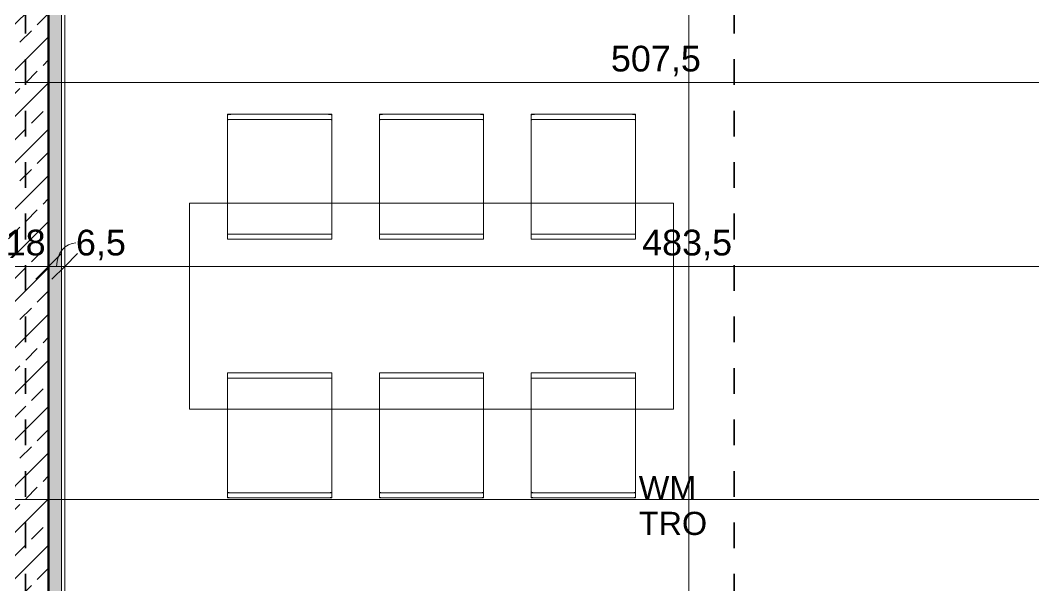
# Model space of a CAD drawing. Header units: metres. Extents: x 3.2 to 50, y 58.8 to 100.4.
# Drawn here: x 15.403 to 19.339, y 74.984 to 77.181 of the extents above; entities that cross this region are included whole.
import ezdxf

# ---------------------------------------------------------------- set-up
doc = ezdxf.new("R2010")
doc.units = ezdxf.units.M
doc.linetypes.add('Strich Punkt Mittel', pattern=[0.015875, 0.00635, -0.004763, 0, -0.004763])
for name, color, linetype, lineweight in [('A_Bemassung-50_', 4, 'Continuous', 9), ('A_Bemassung_', 4, 'Continuous', 9), ('A_Moebel', 6, 'Continuous', 13), ('A_Raeume_', 7, 'Continuous', 5), ('A_Raster_', 1, 'Continuous', 9), ('A_Waende', 7, 'Continuous', 13), ('Text', 130, 'Continuous', 9)]:
    doc.layers.add(name, color=color, linetype=linetype, lineweight=lineweight)
doc.styles.add('Arial_2', font='arial.ttf', dxfattribs={"height": 0.09})
doc.styles.add('Arial_5', font='arial.ttf', dxfattribs={"height": 0.1})
doc.dimstyles.new('WGA-Bemaßung', dxfattribs={"dimscale": 0.3048, "dimtxt": 0.102026, "dimasz": 0.328084, "dimexe": 0.246063, "dimexo": 0.0625, "dimgap": 0.04101, "dimtad": 1, "dimdec": 1, "dimlfac": 100, "dimrnd": 0.5, "dimdsep": 46, "dimtxsty": 'Arial_5', "dimblk1": 'OBLIQUE', "dimblk2": 'OBLIQUE', "dimsah": 1, "dimcen": 0.09, "dimdle": 0.246063, "dimazin": 2, "dimtfac": 1, "dimtdec": 4, "dimtix": 1, "dimtmove": 0, "dimatfit": 3, "dimfxl": 0.656168, "dimfxlon": 1, "dimtvp": 1, "dimtolj": 1, "dimtzin": 0, "dimarcsym": 2})
doc.dimstyles.new('WGA-Bemaßung_2', dxfattribs={"dimscale": 0.3048, "dimtxt": 0.102026, "dimasz": 0.328084, "dimexe": 0.246063, "dimexo": 0.0625, "dimgap": 0.04101, "dimtad": 1, "dimdec": 1, "dimlfac": 100, "dimrnd": 0.5, "dimdsep": 46, "dimtxsty": 'Arial_5', "dimblk1": 'OBLIQUE', "dimblk2": 'OBLIQUE', "dimsah": 1, "dimcen": 0.09, "dimdle": 0.246063, "dimazin": 2, "dimtfac": 1, "dimtdec": 4, "dimtix": 1, "dimtmove": 1, "dimatfit": 3, "dimfxl": 0.656168, "dimfxlon": 1, "dimtvp": 1, "dimtolj": 1, "dimtzin": 0, "dimarcsym": 2})
doc.dimstyles.new('WGA-Bemaßung_3', dxfattribs={"dimscale": 0.3048, "dimtxt": 0.102026, "dimasz": 0.328084, "dimexe": 0.246063, "dimexo": 0.0625, "dimgap": 0.04101, "dimtad": 1, "dimdec": 1, "dimlfac": 100, "dimrnd": 0.5, "dimdsep": 46, "dimtxsty": 'Arial_5', "dimblk1": 'OBLIQUE', "dimblk2": 'OBLIQUE', "dimsah": 1, "dimcen": 0.09, "dimdle": 0.246063, "dimazin": 2, "dimtfac": 1, "dimtdec": 4, "dimtix": 1, "dimtmove": 0, "dimatfit": 3, "dimfxl": 0.656168, "dimfxlon": 1, "dimtvp": 1, "dimtolj": 1, "dimtzin": 0, "dimarcsym": 2})

# ---------------------------------------------------------------- blocks, each defined once
blk = doc.blocks.new('Moeb_Esstisch_rechteckig_bear - 188 x 80-V69-263_PP_01OG_BT1')
at = {"layer": 'A_Moebel', "color": 8}
for p, q in [((-1.4191, 0.7452), (-1.4391, 0.7452)), ((-1.4391, 0.7452), (-1.4391, 0.7423)), ((-1.4391, 0.7423), (-1.4391, 0.4)), ((-1.4391, 0.7423), (-1.4391, 0.7225)), ((-1.4391, 0.7423), (-1.4391, 0.6914)), ((-1.4391, 0.7255), (-1.4385, 0.7255)), ((-1.4391, 0.6716), (-1.4391, 0.7225)), ((-1.4384, 0.7255), (-1.4365, 0.7255)), ((-1.4364, 0.7255), (-1.4334, 0.7255)), ((-1.4332, 0.7255), (-1.4291, 0.7255)), ((-1.4291, 0.7255), (-1.4243, 0.7255)), ((-1.4242, 0.7255), (-1.4191, 0.7255)), ((-1.0541, 0.7452), (-1.4191, 0.7452)), ((-1.4191, 0.7452), (-1.0541, 0.7452)), ((-1.4191, 0.7255), (-1.0541, 0.7255)), ((-1.4191, 0.7255), (-1.0541, 0.7255)), ((-1.0341, 0.7452), (-1.0541, 0.7452)), ((-1.0541, 0.7255), (-1.0489, 0.7255)), ((-1.0489, 0.7255), (-1.0442, 0.7255)), ((-1.0441, 0.7255), (-1.0401, 0.7255)), ((-1.0399, 0.7255), (-1.037, 0.7255)), ((-1.0367, 0.7255), (-1.035, 0.7255)), ((-1.0347, 0.7255), (-1.0342, 0.7255)), ((-1.0341, 0.7423), (-1.0341, 0.7452)), ((-1.0341, 0.4), (-1.0341, 0.7423)), ((-1.0341, 0.7225), (-1.0341, 0.7423)), ((-1.0341, 0.6914), (-1.0341, 0.7423)), ((-1.0341, 0.7225), (-1.0341, 0.6716)), ((-0.8291, 0.7452), (-0.8491, 0.7452)), ((-0.8491, 0.7452), (-0.8491, 0.7423)), ((-0.8491, 0.7423), (-0.8491, 0.4)), ((-0.8491, 0.7423), (-0.8491, 0.7225)), ((-0.8491, 0.7423), (-0.8491, 0.6914)), ((-0.8491, 0.7255), (-0.8485, 0.7255)), ((-0.8491, 0.6716), (-0.8491, 0.7225)), ((-0.8484, 0.7255), (-0.8465, 0.7255)), ((-0.8464, 0.7255), (-0.8434, 0.7255)), ((-0.8432, 0.7255), (-0.8391, 0.7255)), ((-0.8391, 0.7255), (-0.8343, 0.7255)), ((-0.8342, 0.7255), (-0.8291, 0.7255)), ((-0.4641, 0.7452), (-0.8291, 0.7452)), ((-0.8291, 0.7452), (-0.4641, 0.7452)), ((-0.8291, 0.7255), (-0.4641, 0.7255)), ((-0.8291, 0.7255), (-0.4641, 0.7255)), ((-0.4441, 0.7452), (-0.4641, 0.7452)), ((-0.4641, 0.7255), (-0.4589, 0.7255)), ((-0.4589, 0.7255), (-0.4542, 0.7255)), ((-0.4541, 0.7255), (-0.4501, 0.7255)), ((-0.4499, 0.7255), (-0.447, 0.7255)), ((-0.4467, 0.7255), (-0.445, 0.7255)), ((-0.4447, 0.7255), (-0.4442, 0.7255)), ((-0.4441, 0.7423), (-0.4441, 0.7452)), ((-0.4441, 0.4), (-0.4441, 0.7423)), ((-0.4441, 0.7225), (-0.4441, 0.7423)), ((-0.4441, 0.6914), (-0.4441, 0.7423)), ((-0.4441, 0.7225), (-0.4441, 0.6716)), ((-0.2391, 0.7452), (-0.2591, 0.7452)), ((-0.2591, 0.7452), (-0.2591, 0.7423)), ((-0.2591, 0.7423), (-0.2591, 0.4)), ((-0.2591, 0.7423), (-0.2591, 0.7225)), ((-0.2591, 0.7423), (-0.2591, 0.6914)), ((-0.2591, 0.7255), (-0.2585, 0.7255)), ((-0.2591, 0.6716), (-0.2591, 0.7225)), ((-0.2584, 0.7255), (-0.2565, 0.7255)), ((-0.2564, 0.7255), (-0.2534, 0.7255)), ((-0.2532, 0.7255), (-0.2491, 0.7255)), ((-0.2491, 0.7255), (-0.2443, 0.7255)), ((-0.2442, 0.7255), (-0.2391, 0.7255)), ((0.1259, 0.7452), (-0.2391, 0.7452)), ((-0.2391, 0.7452), (0.1259, 0.7452)), ((-0.2391, 0.7255), (0.1259, 0.7255)), ((-0.2391, 0.7255), (0.1259, 0.7255)), ((0.1459, 0.7452), (0.1259, 0.7452)), ((0.1259, 0.7255), (0.1311, 0.7255)), ((0.1311, 0.7255), (0.1358, 0.7255)), ((0.1359, 0.7255), (0.1399, 0.7255)), ((0.1401, 0.7255), (0.143, 0.7255)), ((0.1433, 0.7255), (0.145, 0.7255)), ((0.1453, 0.7255), (0.1458, 0.7255)), ((0.1459, 0.7423), (0.1459, 0.7452)), ((0.1459, 0.4), (0.1459, 0.7423)), ((0.1459, 0.7225), (0.1459, 0.7423)), ((0.1459, 0.6914), (0.1459, 0.7423)), ((0.1459, 0.7225), (0.1459, 0.6716)), ((-1.4391, 0.6914), (-1.4391, 0.6181)), ((-1.4391, 0.6193), (-1.4391, 0.6716)), ((-1.0341, 0.6181), (-1.0341, 0.6914)), ((-1.0341, 0.6716), (-1.0341, 0.6193)), ((-0.8491, 0.6914), (-0.8491, 0.6181)), ((-0.8491, 0.6193), (-0.8491, 0.6716)), ((-0.4441, 0.6181), (-0.4441, 0.6914)), ((-0.4441, 0.6716), (-0.4441, 0.6193)), ((-0.2591, 0.6914), (-0.2591, 0.6181)), ((-0.2591, 0.6193), (-0.2591, 0.6716)), ((0.1459, 0.6181), (0.1459, 0.6914)), ((0.1459, 0.6716), (0.1459, 0.6193)), ((-1.4391, 0.4), (-1.4391, 0.6193)), ((-1.4391, 0.6181), (-1.4391, 0.4)), ((-1.0341, 0.6193), (-1.0341, 0.4)), ((-1.0341, 0.4), (-1.0341, 0.6181)), ((-0.8491, 0.4), (-0.8491, 0.6193)), ((-0.8491, 0.6181), (-0.8491, 0.4)), ((-0.4441, 0.6193), (-0.4441, 0.4)), ((-0.4441, 0.4), (-0.4441, 0.6181)), ((-0.2591, 0.4), (-0.2591, 0.6193)), ((-0.2591, 0.6181), (-0.2591, 0.4)), ((0.1459, 0.6193), (0.1459, 0.4)), ((0.1459, 0.4), (0.1459, 0.6181)), ((0.2934, 0.4), (-1.5866, 0.4)), ((-1.5866, 0.4), (-1.5866, -0.4)), ((0.2934, 0.4), (-1.5866, 0.4)), ((-1.5866, 0.4), (-1.5866, -0.4)), ((-1.4391, 0.4), (-1.4391, 0.2599)), ((-1.4391, 0.4), (-1.4391, 0.3221)), ((-1.4391, 0.3232), (-1.4391, 0.4)), ((-1.0341, 0.2599), (-1.0341, 0.4)), ((-1.0341, 0.4), (-1.0341, 0.3232)), ((-1.0341, 0.3221), (-1.0341, 0.4)), ((-0.8491, 0.4), (-0.8491, 0.2599)), ((-0.8491, 0.4), (-0.8491, 0.3221)), ((-0.8491, 0.3232), (-0.8491, 0.4)), ((-0.4441, 0.2599), (-0.4441, 0.4)), ((-0.4441, 0.4), (-0.4441, 0.3232)), ((-0.4441, 0.3221), (-0.4441, 0.4)), ((-0.2591, 0.4), (-0.2591, 0.2599)), ((-0.2591, 0.4), (-0.2591, 0.3221)), ((-0.2591, 0.3232), (-0.2591, 0.4)), ((0.1459, 0.2599), (0.1459, 0.4)), ((0.1459, 0.4), (0.1459, 0.3232)), ((0.1459, 0.3221), (0.1459, 0.4)), ((0.2934, -0.4), (0.2934, 0.4)), ((0.2934, -0.4), (0.2934, 0.4)), ((-1.4391, 0.3232), (-1.4391, 0.3076)), ((-1.4391, 0.2932), (-1.4391, 0.3221)), ((-1.0341, 0.3076), (-1.0341, 0.3232)), ((-1.0341, 0.3221), (-1.0341, 0.2932)), ((-0.8491, 0.3232), (-0.8491, 0.2696)), ((-0.8491, 0.3117), (-0.8491, 0.3221)), ((-0.4441, 0.3076), (-0.4441, 0.3232)), ((-0.4441, 0.3221), (-0.4441, 0.3117)), ((-0.2591, 0.3232), (-0.2591, 0.3076)), ((-0.2591, 0.2932), (-0.2591, 0.3221)), ((0.1459, 0.3076), (0.1459, 0.3232)), ((0.1459, 0.3221), (0.1459, 0.3117)), ((-1.4391, 0.3076), (-1.4391, 0.2928)), ((-1.4391, 0.2863), (-1.4391, 0.2928)), ((-1.4391, 0.2928), (-1.4391, 0.2799)), ((-1.4391, 0.2798), (-1.4391, 0.2863)), ((-1.4391, 0.2799), (-1.4391, 0.2696)), ((-1.4391, 0.2798), (-1.4391, 0.2599)), ((-1.4391, 0.2798), (-1.0341, 0.2798)), ((-1.0341, 0.2928), (-1.0341, 0.3076)), ((-1.0341, 0.2799), (-1.0341, 0.2928)), ((-1.0341, 0.2928), (-1.0341, 0.2863)), ((-1.0341, 0.2863), (-1.0341, 0.2818)), ((-1.0341, 0.2818), (-1.0341, 0.2798)), ((-1.0341, 0.2696), (-1.0341, 0.2799)), ((-1.0341, 0.2599), (-1.0341, 0.2798)), ((-0.8491, 0.3018), (-0.8491, 0.3117)), ((-0.8491, 0.2932), (-0.8491, 0.3018)), ((-0.8491, 0.2863), (-0.8491, 0.2928)), ((-0.8491, 0.2818), (-0.8491, 0.2863)), ((-0.8491, 0.2798), (-0.8491, 0.2818)), ((-0.8491, 0.2798), (-0.8491, 0.2599)), ((-0.8491, 0.2798), (-0.4441, 0.2798)), ((-0.4441, 0.3117), (-0.4441, 0.3018)), ((-0.4441, 0.2928), (-0.4441, 0.3076)), ((-0.4441, 0.3018), (-0.4441, 0.2932)), ((-0.4441, 0.2799), (-0.4441, 0.2928)), ((-0.4441, 0.2928), (-0.4441, 0.2863)), ((-0.4441, 0.2863), (-0.4441, 0.2818)), ((-0.4441, 0.2818), (-0.4441, 0.2798)), ((-0.4441, 0.2696), (-0.4441, 0.2799)), ((-0.4441, 0.2599), (-0.4441, 0.2798)), ((-0.2591, 0.3076), (-0.2591, 0.2928)), ((-0.2591, 0.2818), (-0.2591, 0.2928)), ((-0.2591, 0.2928), (-0.2591, 0.2799)), ((-0.2591, 0.2798), (-0.2591, 0.2818)), ((-0.2591, 0.2799), (-0.2591, 0.2696)), ((-0.2591, 0.2798), (-0.2591, 0.2599)), ((-0.2591, 0.2798), (0.1459, 0.2798)), ((0.1459, 0.3117), (0.1459, 0.2932)), ((0.1459, 0.2928), (0.1459, 0.3076)), ((0.1459, 0.2799), (0.1459, 0.2928)), ((0.1459, 0.2928), (0.1459, 0.2863)), ((0.1459, 0.2863), (0.1459, 0.2798)), ((0.1459, 0.2696), (0.1459, 0.2799)), ((0.1459, 0.2599), (0.1459, 0.2798)), ((-1.4391, 0.2696), (-1.4391, 0.2628)), ((-1.4391, 0.2628), (-1.4391, 0.2599)), ((-1.4391, 0.2599), (-1.0341, 0.2599)), ((-1.4391, 0.2599), (-1.0341, 0.2599)), ((-1.0341, 0.2628), (-1.0341, 0.2696)), ((-1.0341, 0.2599), (-1.0341, 0.2628)), ((-0.8491, 0.2696), (-0.8491, 0.2599)), ((-0.8491, 0.2599), (-0.4441, 0.2599)), ((-0.8491, 0.2599), (-0.4441, 0.2599)), ((-0.4441, 0.2628), (-0.4441, 0.2696)), ((-0.4441, 0.2599), (-0.4441, 0.2628)), ((-0.2591, 0.2696), (-0.2591, 0.2628)), ((-0.2591, 0.2628), (-0.2591, 0.2599)), ((-0.2591, 0.2599), (0.1459, 0.2599)), ((-0.2591, 0.2599), (0.1459, 0.2599)), ((0.1459, 0.2628), (0.1459, 0.2696)), ((0.1459, 0.2599), (0.1459, 0.2628)), ((-1.4391, -0.2599), (-1.0341, -0.2599)), ((-1.4391, -0.4), (-1.4391, -0.2599)), ((-1.4391, -0.2599), (-1.4391, -0.3232)), ((-1.4391, -0.2599), (-1.4391, -0.2798)), ((-1.0341, -0.2599), (-1.4391, -0.2599)), ((-1.4391, -0.2599), (-1.0341, -0.2599)), ((-1.4391, -0.4), (-1.4391, -0.2599)), ((-1.4391, -0.2599), (-1.4391, -0.2628)), ((-1.4391, -0.2599), (-1.4391, -0.2798)), ((-1.0341, -0.2599), (-1.4391, -0.2599)), ((-1.4391, -0.2628), (-1.4391, -0.2696)), ((-1.4391, -0.2696), (-1.4391, -0.2799)), ((-1.0341, -0.2599), (-1.0341, -0.4)), ((-1.0341, -0.2798), (-1.0341, -0.2599)), ((-1.0341, -0.3076), (-1.0341, -0.2599)), ((-1.0341, -0.2599), (-1.0341, -0.4)), ((-1.0341, -0.2798), (-1.0341, -0.2599)), ((-1.0341, -0.2628), (-1.0341, -0.2599)), ((-1.0341, -0.2799), (-1.0341, -0.2628)), ((-0.8491, -0.2599), (-0.4441, -0.2599)), ((-0.8491, -0.4), (-0.8491, -0.2599)), ((-0.8491, -0.2599), (-0.8491, -0.2628)), ((-0.8491, -0.2599), (-0.8491, -0.2798)), ((-0.4441, -0.2599), (-0.8491, -0.2599)), ((-0.8491, -0.2628), (-0.8491, -0.2696)), ((-0.8491, -0.2696), (-0.8491, -0.2799)), ((-0.4441, -0.2599), (-0.4441, -0.4)), ((-0.4441, -0.2798), (-0.4441, -0.2599)), ((-0.4441, -0.2628), (-0.4441, -0.2599)), ((-0.4441, -0.2696), (-0.4441, -0.2628)), ((-0.4441, -0.2799), (-0.4441, -0.2696)), ((-0.2591, -0.2599), (0.1459, -0.2599)), ((-0.2591, -0.4), (-0.2591, -0.2599)), ((-0.2591, -0.2599), (-0.2591, -0.2628)), ((-0.2591, -0.2599), (-0.2591, -0.2798)), ((0.1459, -0.2599), (-0.2591, -0.2599)), ((-0.2591, -0.2599), (0.1459, -0.2599)), ((-0.2591, -0.4), (-0.2591, -0.2599)), ((-0.2591, -0.2599), (-0.2591, -0.3076)), ((-0.2591, -0.2599), (-0.2591, -0.2798)), ((0.1459, -0.2599), (-0.2591, -0.2599)), ((-0.2591, -0.2628), (-0.2591, -0.2696)), ((-0.2591, -0.2696), (-0.2591, -0.3076)), ((0.1459, -0.2599), (0.1459, -0.4)), ((0.1459, -0.2798), (0.1459, -0.2599)), ((0.1459, -0.2696), (0.1459, -0.2599)), ((0.1459, -0.2599), (0.1459, -0.4)), ((0.1459, -0.2798), (0.1459, -0.2599)), ((0.1459, -0.2696), (0.1459, -0.2599)), ((0.1459, -0.2799), (0.1459, -0.2696)), ((0.1459, -0.3232), (0.1459, -0.2696)), ((-1.4391, -0.2928), (-1.4391, -0.2798)), ((-1.0341, -0.2798), (-1.4391, -0.2798)), ((-1.4391, -0.2818), (-1.4391, -0.2798)), ((-1.0341, -0.2798), (-1.4391, -0.2798)), ((-1.4391, -0.2799), (-1.4391, -0.2928)), ((-1.4391, -0.2863), (-1.4391, -0.2818)), ((-1.4391, -0.2928), (-1.4391, -0.2863)), ((-1.4391, -0.2928), (-1.4391, -0.3076)), ((-1.4391, -0.3221), (-1.4391, -0.2932)), ((-1.4391, -0.3018), (-1.4391, -0.2932)), ((-1.4391, -0.3117), (-1.4391, -0.3018)), ((-1.4391, -0.3076), (-1.4391, -0.3232)), ((-1.4391, -0.3221), (-1.4391, -0.3117)), ((-1.0341, -0.2798), (-1.0341, -0.2928)), ((-1.0341, -0.2798), (-1.0341, -0.2818)), ((-1.0341, -0.2928), (-1.0341, -0.2799)), ((-1.0341, -0.2818), (-1.0341, -0.2863)), ((-1.0341, -0.2863), (-1.0341, -0.2928)), ((-1.0341, -0.3076), (-1.0341, -0.2928)), ((-1.0341, -0.2932), (-1.0341, -0.3117)), ((-1.0341, -0.2932), (-1.0341, -0.3018)), ((-1.0341, -0.3018), (-1.0341, -0.3117)), ((-1.0341, -0.3232), (-1.0341, -0.3076)), ((-1.0341, -0.3232), (-1.0341, -0.3076)), ((-1.0341, -0.3117), (-1.0341, -0.3221)), ((-1.0341, -0.3117), (-1.0341, -0.3221)), ((-0.8491, -0.2928), (-0.8491, -0.2798)), ((-0.4441, -0.2798), (-0.8491, -0.2798)), ((-0.8491, -0.2799), (-0.8491, -0.3232)), ((-0.8491, -0.3221), (-0.8491, -0.2932)), ((-0.4441, -0.2798), (-0.4441, -0.2863)), ((-0.4441, -0.2928), (-0.4441, -0.2799)), ((-0.4441, -0.2863), (-0.4441, -0.2928)), ((-0.4441, -0.3076), (-0.4441, -0.2928)), ((-0.4441, -0.2932), (-0.4441, -0.3221)), ((-0.4441, -0.3232), (-0.4441, -0.3076)), ((-0.2591, -0.2928), (-0.2591, -0.2798)), ((0.1459, -0.2798), (-0.2591, -0.2798)), ((-0.2591, -0.2818), (-0.2591, -0.2798)), ((0.1459, -0.2798), (-0.2591, -0.2798)), ((-0.2591, -0.2863), (-0.2591, -0.2818)), ((-0.2591, -0.2928), (-0.2591, -0.2863)), ((-0.2591, -0.3018), (-0.2591, -0.2932)), ((-0.2591, -0.3018), (-0.2591, -0.2932)), ((-0.2591, -0.3117), (-0.2591, -0.3018)), ((-0.2591, -0.3117), (-0.2591, -0.3018)), ((-0.2591, -0.3076), (-0.2591, -0.3232)), ((-0.2591, -0.3076), (-0.2591, -0.3232)), ((-0.2591, -0.3221), (-0.2591, -0.3117)), ((-0.2591, -0.3221), (-0.2591, -0.3117)), ((0.1459, -0.2798), (0.1459, -0.2928)), ((0.1459, -0.2798), (0.1459, -0.2818)), ((0.1459, -0.2928), (0.1459, -0.2799)), ((0.1459, -0.2818), (0.1459, -0.2863)), ((0.1459, -0.2863), (0.1459, -0.2928)), ((0.1459, -0.3076), (0.1459, -0.2928)), ((0.1459, -0.2932), (0.1459, -0.3117)), ((0.1459, -0.2932), (0.1459, -0.3018)), ((0.1459, -0.3018), (0.1459, -0.3117)), ((0.1459, -0.3232), (0.1459, -0.3076)), ((0.1459, -0.3117), (0.1459, -0.3221)), ((0.1459, -0.3117), (0.1459, -0.3221)), ((-1.4391, -0.3221), (-1.4391, -0.4)), ((-1.4391, -0.3221), (-1.4391, -0.4)), ((-1.4391, -0.4), (-1.4391, -0.3232)), ((-1.4391, -0.4), (-1.4391, -0.3232)), ((-1.0341, -0.4), (-1.0341, -0.3221)), ((-1.0341, -0.4), (-1.0341, -0.3221)), ((-1.0341, -0.3232), (-1.0341, -0.4)), ((-1.0341, -0.3232), (-1.0341, -0.4)), ((-0.8491, -0.3221), (-0.8491, -0.4)), ((-0.8491, -0.4), (-0.8491, -0.3232)), ((-0.4441, -0.4), (-0.4441, -0.3221)), ((-0.4441, -0.3232), (-0.4441, -0.4)), ((-0.2591, -0.3221), (-0.2591, -0.4)), ((-0.2591, -0.3221), (-0.2591, -0.4)), ((-0.2591, -0.4), (-0.2591, -0.3232)), ((-0.2591, -0.4), (-0.2591, -0.3232)), ((0.1459, -0.4), (0.1459, -0.3221)), ((0.1459, -0.4), (0.1459, -0.3221)), ((0.1459, -0.3232), (0.1459, -0.4)), ((0.1459, -0.3232), (0.1459, -0.4)), ((-1.5866, -0.4), (0.2934, -0.4)), ((-1.5866, -0.4), (0.2934, -0.4)), ((-1.4391, -0.7423), (-1.4391, -0.4)), ((-1.4391, -0.6193), (-1.4391, -0.4)), ((-1.4391, -0.4), (-1.4391, -0.6181)), ((-1.4391, -0.7423), (-1.4391, -0.4)), ((-1.4391, -0.6193), (-1.4391, -0.4)), ((-1.4391, -0.4), (-1.4391, -0.6181)), ((-1.0341, -0.4), (-1.0341, -0.7423)), ((-1.0341, -0.6181), (-1.0341, -0.4)), ((-1.0341, -0.4), (-1.0341, -0.6193)), ((-1.0341, -0.4), (-1.0341, -0.7423)), ((-1.0341, -0.6181), (-1.0341, -0.4)), ((-1.0341, -0.4), (-1.0341, -0.6193)), ((-0.8491, -0.7423), (-0.8491, -0.4)), ((-0.8491, -0.6193), (-0.8491, -0.4)), ((-0.8491, -0.4), (-0.8491, -0.6181)), ((-0.4441, -0.4), (-0.4441, -0.7423)), ((-0.4441, -0.6181), (-0.4441, -0.4)), ((-0.4441, -0.4), (-0.4441, -0.6193)), ((-0.2591, -0.7423), (-0.2591, -0.4)), ((-0.2591, -0.6193), (-0.2591, -0.4)), ((-0.2591, -0.4), (-0.2591, -0.6181)), ((-0.2591, -0.7423), (-0.2591, -0.4)), ((-0.2591, -0.6193), (-0.2591, -0.4)), ((-0.2591, -0.4), (-0.2591, -0.6181)), ((0.1459, -0.4), (0.1459, -0.7423)), ((0.1459, -0.6181), (0.1459, -0.4)), ((0.1459, -0.4), (0.1459, -0.6193)), ((0.1459, -0.4), (0.1459, -0.7423)), ((0.1459, -0.6181), (0.1459, -0.4)), ((0.1459, -0.4), (0.1459, -0.6193)), ((-1.4391, -0.6181), (-1.4391, -0.6353)), ((-1.4391, -0.6181), (-1.4391, -0.6353)), ((-1.4391, -0.6716), (-1.4391, -0.6193)), ((-1.4391, -0.6716), (-1.4391, -0.6193)), ((-1.0341, -0.6517), (-1.0341, -0.6181)), ((-1.0341, -0.6353), (-1.0341, -0.6181)), ((-1.0341, -0.6193), (-1.0341, -0.6716)), ((-1.0341, -0.6193), (-1.0341, -0.6716)), ((-0.8491, -0.6181), (-0.8491, -0.6914)), ((-0.8491, -0.6716), (-0.8491, -0.6193)), ((-0.4441, -0.6914), (-0.4441, -0.6181)), ((-0.4441, -0.6193), (-0.4441, -0.6716)), ((-0.2591, -0.6181), (-0.2591, -0.6517)), ((-0.2591, -0.6181), (-0.2591, -0.6868)), ((-0.2591, -0.6716), (-0.2591, -0.6193)), ((-0.2591, -0.6716), (-0.2591, -0.6193)), ((0.1459, -0.6517), (0.1459, -0.6181)), ((0.1459, -0.6353), (0.1459, -0.6181)), ((0.1459, -0.6193), (0.1459, -0.6716)), ((0.1459, -0.6193), (0.1459, -0.6716)), ((-1.4391, -0.6353), (-1.4391, -0.6914)), ((-1.4391, -0.6353), (-1.4391, -0.6517)), ((-1.4391, -0.6517), (-1.4391, -0.6663)), ((-1.4391, -0.6663), (-1.4391, -0.6868)), ((-1.0341, -0.6663), (-1.0341, -0.6353)), ((-1.0341, -0.6783), (-1.0341, -0.6517)), ((-1.0341, -0.6914), (-1.0341, -0.6663)), ((-0.2591, -0.6517), (-0.2591, -0.6663)), ((-0.2591, -0.6663), (-0.2591, -0.6783)), ((0.1459, -0.6517), (0.1459, -0.6353)), ((0.1459, -0.6663), (0.1459, -0.6517)), ((0.1459, -0.6914), (0.1459, -0.6517)), ((0.1459, -0.6783), (0.1459, -0.6663)), ((-1.4391, -0.7225), (-1.4391, -0.6716)), ((-1.4391, -0.7225), (-1.4391, -0.6716)), ((-1.4391, -0.6868), (-1.4391, -0.6914)), ((-1.4391, -0.6914), (-1.4391, -0.7423)), ((-1.4391, -0.6914), (-1.4391, -0.7423)), ((-1.0341, -0.6716), (-1.0341, -0.7225)), ((-1.0341, -0.6716), (-1.0341, -0.7225)), ((-1.0341, -0.6914), (-1.0341, -0.6783)), ((-1.0341, -0.7423), (-1.0341, -0.6914)), ((-1.0341, -0.7423), (-1.0341, -0.6914)), ((-0.8491, -0.7225), (-0.8491, -0.6716)), ((-0.8491, -0.6914), (-0.8491, -0.7423)), ((-0.4441, -0.6716), (-0.4441, -0.7225)), ((-0.4441, -0.7423), (-0.4441, -0.6914)), ((-0.2591, -0.7225), (-0.2591, -0.6716)), ((-0.2591, -0.7225), (-0.2591, -0.6716)), ((-0.2591, -0.6783), (-0.2591, -0.6868)), ((-0.2591, -0.6868), (-0.2591, -0.6914)), ((-0.2591, -0.6868), (-0.2591, -0.6914)), ((-0.2591, -0.6914), (-0.2591, -0.7423)), ((-0.2591, -0.6914), (-0.2591, -0.7423)), ((0.1459, -0.6716), (0.1459, -0.7225)), ((0.1459, -0.6716), (0.1459, -0.7225)), ((0.1459, -0.6868), (0.1459, -0.6783)), ((0.1459, -0.6914), (0.1459, -0.6868)), ((0.1459, -0.7423), (0.1459, -0.6914)), ((0.1459, -0.7423), (0.1459, -0.6914)), ((-1.4391, -0.7225), (-1.4391, -0.7423)), ((-1.4391, -0.7225), (-1.4391, -0.7423)), ((-1.4391, -0.7255), (-1.4385, -0.7255)), ((-1.4391, -0.7255), (-1.4385, -0.7255)), ((-1.4391, -0.7452), (-1.4391, -0.7423)), ((-1.4391, -0.7452), (-1.4391, -0.7423)), ((-1.4191, -0.7452), (-1.4391, -0.7452)), ((-1.4191, -0.7452), (-1.4391, -0.7452)), ((-1.4384, -0.7255), (-1.4365, -0.7255)), ((-1.4384, -0.7255), (-1.4365, -0.7255)), ((-1.4364, -0.7255), (-1.4334, -0.7255)), ((-1.4364, -0.7255), (-1.4334, -0.7255)), ((-1.4332, -0.7255), (-1.4291, -0.7255)), ((-1.4332, -0.7255), (-1.4291, -0.7255)), ((-1.4291, -0.7255), (-1.4243, -0.7255)), ((-1.4291, -0.7255), (-1.4243, -0.7255)), ((-1.4242, -0.7255), (-1.4191, -0.7255)), ((-1.4242, -0.7255), (-1.4191, -0.7255)), ((-1.4191, -0.7255), (-1.0541, -0.7255)), ((-1.0541, -0.7255), (-1.4191, -0.7255)), ((-1.4191, -0.7255), (-1.0541, -0.7255)), ((-1.0541, -0.7255), (-1.4191, -0.7255)), ((-1.0541, -0.7452), (-1.4191, -0.7452)), ((-1.0541, -0.7452), (-1.4191, -0.7452)), ((-1.0541, -0.7452), (-1.4191, -0.7452)), ((-1.0541, -0.7452), (-1.4191, -0.7452)), ((-1.0541, -0.7255), (-1.0489, -0.7255)), ((-1.0541, -0.7255), (-1.0489, -0.7255)), ((-1.0341, -0.7452), (-1.0541, -0.7452)), ((-1.0341, -0.7452), (-1.0541, -0.7452)), ((-1.0489, -0.7255), (-1.0442, -0.7255)), ((-1.0489, -0.7255), (-1.0442, -0.7255)), ((-1.0441, -0.7255), (-1.0401, -0.7255)), ((-1.0441, -0.7255), (-1.0401, -0.7255)), ((-1.0399, -0.7255), (-1.037, -0.7255)), ((-1.0399, -0.7255), (-1.037, -0.7255)), ((-1.0367, -0.7255), (-1.035, -0.7255)), ((-1.0367, -0.7255), (-1.035, -0.7255)), ((-1.0347, -0.7255), (-1.0342, -0.7255)), ((-1.0347, -0.7255), (-1.0342, -0.7255)), ((-1.0341, -0.7423), (-1.0341, -0.7225)), ((-1.0341, -0.7423), (-1.0341, -0.7225)), ((-1.0341, -0.7423), (-1.0341, -0.7452)), ((-1.0341, -0.7423), (-1.0341, -0.7452)), ((-0.8491, -0.7225), (-0.8491, -0.7423)), ((-0.8491, -0.7255), (-0.8485, -0.7255)), ((-0.8491, -0.7452), (-0.8491, -0.7423)), ((-0.8291, -0.7452), (-0.8491, -0.7452)), ((-0.8484, -0.7255), (-0.8465, -0.7255)), ((-0.8464, -0.7255), (-0.8434, -0.7255)), ((-0.8432, -0.7255), (-0.8391, -0.7255)), ((-0.8391, -0.7255), (-0.8343, -0.7255)), ((-0.8342, -0.7255), (-0.8291, -0.7255)), ((-0.8291, -0.7255), (-0.4641, -0.7255)), ((-0.4641, -0.7255), (-0.8291, -0.7255)), ((-0.4641, -0.7452), (-0.8291, -0.7452)), ((-0.4641, -0.7452), (-0.8291, -0.7452)), ((-0.4641, -0.7255), (-0.4589, -0.7255)), ((-0.4441, -0.7452), (-0.4641, -0.7452)), ((-0.4589, -0.7255), (-0.4542, -0.7255)), ((-0.4541, -0.7255), (-0.4501, -0.7255)), ((-0.4499, -0.7255), (-0.447, -0.7255)), ((-0.4467, -0.7255), (-0.445, -0.7255)), ((-0.4447, -0.7255), (-0.4442, -0.7255)), ((-0.4441, -0.7423), (-0.4441, -0.7225)), ((-0.4441, -0.7423), (-0.4441, -0.7452)), ((-0.2591, -0.7225), (-0.2591, -0.7423)), ((-0.2591, -0.7225), (-0.2591, -0.7423)), ((-0.2591, -0.7255), (-0.2585, -0.7255)), ((-0.2591, -0.7255), (-0.2585, -0.7255)), ((-0.2591, -0.7452), (-0.2591, -0.7423)), ((-0.2591, -0.7452), (-0.2591, -0.7423)), ((-0.2391, -0.7452), (-0.2591, -0.7452)), ((-0.2391, -0.7452), (-0.2591, -0.7452)), ((-0.2584, -0.7255), (-0.2565, -0.7255)), ((-0.2584, -0.7255), (-0.2565, -0.7255)), ((-0.2564, -0.7255), (-0.2534, -0.7255)), ((-0.2564, -0.7255), (-0.2534, -0.7255)), ((-0.2532, -0.7255), (-0.2491, -0.7255)), ((-0.2532, -0.7255), (-0.2491, -0.7255)), ((-0.2491, -0.7255), (-0.2443, -0.7255)), ((-0.2491, -0.7255), (-0.2443, -0.7255)), ((-0.2442, -0.7255), (-0.2391, -0.7255)), ((-0.2442, -0.7255), (-0.2391, -0.7255)), ((-0.2391, -0.7255), (0.1259, -0.7255)), ((0.1259, -0.7255), (-0.2391, -0.7255)), ((-0.2391, -0.7255), (0.1259, -0.7255)), ((0.1259, -0.7255), (-0.2391, -0.7255)), ((0.1259, -0.7452), (-0.2391, -0.7452)), ((0.1259, -0.7452), (-0.2391, -0.7452)), ((0.1259, -0.7452), (-0.2391, -0.7452)), ((0.1259, -0.7452), (-0.2391, -0.7452)), ((0.1259, -0.7255), (0.1311, -0.7255)), ((0.1259, -0.7255), (0.1311, -0.7255)), ((0.1459, -0.7452), (0.1259, -0.7452)), ((0.1459, -0.7452), (0.1259, -0.7452)), ((0.1311, -0.7255), (0.1358, -0.7255)), ((0.1311, -0.7255), (0.1358, -0.7255)), ((0.1359, -0.7255), (0.1399, -0.7255)), ((0.1359, -0.7255), (0.1399, -0.7255)), ((0.1401, -0.7255), (0.143, -0.7255)), ((0.1401, -0.7255), (0.143, -0.7255)), ((0.1433, -0.7255), (0.145, -0.7255)), ((0.1433, -0.7255), (0.145, -0.7255)), ((0.1453, -0.7255), (0.1458, -0.7255)), ((0.1453, -0.7255), (0.1458, -0.7255)), ((0.1459, -0.7423), (0.1459, -0.7225)), ((0.1459, -0.7423), (0.1459, -0.7225)), ((0.1459, -0.7423), (0.1459, -0.7452)), ((0.1459, -0.7423), (0.1459, -0.7452))]:
    blk.add_line(p, q, dxfattribs=at)
for centre, major_axis, start_param, end_param in [((-1.4191, 0.7423), (0.02, 0), 1.570796, 3.141593), ((-1.4191, 0.7225), (-0.02, 0), 4.712389, 6.283185), ((-1.0541, 0.7423), (-0.02, 0), 3.141593, 4.712389), ((-1.0541, 0.7225), (0.02, 0), 0, 1.570796), ((-0.8291, 0.7423), (-0.02, 0), 4.712389, 6.283185), ((-0.8291, 0.7225), (-0.02, 0), 4.712389, 6.283185), ((-0.4641, 0.7423), (-0.02, 0), 3.141593, 4.712389), ((-0.4641, 0.7225), (-0.02, 0), 3.141593, 4.712389), ((-0.2391, 0.7423), (-0.02, 0), 4.712389, 6.283185), ((-0.2391, 0.7225), (-0.02, 0), 4.712389, 6.283185), ((0.1259, 0.7423), (-0.02, 0), 3.141593, 4.712389), ((0.1259, 0.7225), (0.02, 0), 0, 1.570796), ((-1.4191, -0.7225), (0.02, 0), 3.141593, 4.712389), ((-1.4191, -0.7225), (0.02, 0), 3.141593, 4.712389), ((-1.4191, -0.7423), (0.02, 0), 3.141593, 4.712389), ((-1.4191, -0.7423), (0.02, 0), 3.141593, 4.712389), ((-1.0541, -0.7225), (0.02, 0), 4.712389, 6.283185), ((-1.0541, -0.7225), (0.02, 0), 4.712389, 6.283185), ((-1.0541, -0.7423), (0.02, 0), 4.712389, 6.283185), ((-1.0541, -0.7423), (0.02, 0), 4.712389, 6.283185), ((-0.8291, -0.7225), (0.02, 0), 3.141593, 4.712389), ((-0.8291, -0.7423), (0.02, 0), 3.141593, 4.712389), ((-0.4641, -0.7225), (0.02, 0), 4.712389, 6.283185), ((-0.4641, -0.7423), (0.02, 0), 4.712389, 6.283185), ((-0.2391, -0.7225), (0.02, 0), 3.141593, 4.712389), ((-0.2391, -0.7225), (0.02, 0), 3.141593, 4.712389), ((-0.2391, -0.7423), (0.02, 0), 3.141593, 4.712389), ((-0.2391, -0.7423), (0.02, 0), 3.141593, 4.712389), ((0.1259, -0.7225), (0.02, 0), 4.712389, 6.283185), ((0.1259, -0.7225), (0.02, 0), 4.712389, 6.283185), ((0.1259, -0.7423), (0.02, 0), 4.712389, 6.283185), ((0.1259, -0.7423), (0.02, 0), 4.712389, 6.283185)]:
    blk.add_ellipse(centre, major_axis=major_axis, ratio=0.147809, start_param=start_param, end_param=end_param, dxfattribs=at)
blk = doc.blocks.new('DIMBLOCK136-263_PP_01OG_BT1')
at = {"layer": 'A_Bemassung-50_', "transparency": 16777216}
for p, q in [((15.3327, 76.9398), (15.3327, 77.1398)), ((20.4077, 76.9398), (20.4077, 77.1398)), ((15.3327, 76.9398), (20.4077, 76.9398)), ((15.3327, 76.9398), (15.3327, 76.8648)), ((20.4077, 76.9398), (20.4077, 76.8648))]:
    blk.add_line(p, q, dxfattribs=at)
at = {"layer": 'A_Bemassung-50_', "lineweight": 35, "transparency": 16777216}
for p, q in [((15.3327, 76.9398), (15.3827, 76.9898)), ((20.4077, 76.9398), (20.4577, 76.9898)), ((15.3327, 76.9398), (15.2827, 76.8898)), ((20.4077, 76.9398), (20.3577, 76.8898))]:
    blk.add_line(p, q, dxfattribs=at)
at = {"layer": 'A_Bemassung-50_', "color": 0, "transparency": 16777216, "insert": (17.6967, 77.0821), "char_height": 0.1, "width": 0.416266, "attachment_point": 1, "line_spacing_factor": 0.941778, "style": 'Arial_5'}
blk.add_mtext('507,5', dxfattribs=at)
blk = doc.blocks.new('_Oblique')
at = {"color": 0, "linetype": 'ByBlock', "lineweight": -2}
blk.add_line((-0.5, -0.5), (0.5, 0.5), dxfattribs=at)
blk = doc.blocks.new('DIMBLOCK179-263_PP_01OG_BT1')
at = {"layer": 'A_Bemassung-50_', "lineweight": 35, "transparency": 16777216}
for p, q in [((17.9992, 78.3005), (17.9492, 78.3505)), ((17.9992, 78.3005), (18.0492, 78.2505)), ((17.9992, 71.178), (17.9492, 71.228)), ((17.9992, 71.178), (18.0492, 71.128))]:
    blk.add_line(p, q, dxfattribs=at)
at = {"layer": 'A_Bemassung-50_', "transparency": 16777216}
for p, q in [((17.9992, 78.3005), (17.9242, 78.3005)), ((17.9992, 78.3005), (17.9992, 71.103)), ((17.9992, 78.3005), (18.1992, 78.3005)), ((17.9992, 71.178), (17.9242, 71.178)), ((17.9992, 71.178), (18.1992, 71.178))]:
    blk.add_line(p, q, dxfattribs=at)
at = {"layer": 'A_Bemassung-50_', "color": 0, "transparency": 16777216, "insert": (17.8568, 74.5658), "char_height": 0.1, "width": 0.416266, "attachment_point": 1, "rotation": 90, "line_spacing_factor": 0.941778, "style": 'Arial_5'}
blk.add_mtext('712,5', dxfattribs=at)
blk = doc.blocks.new('DIMBLOCK345-263_PP_01OG_BT1')
at = {"layer": 'A_Bemassung-50_', "transparency": 16777216}
for p, q in [((28.8227, 75.3192), (28.8227, 75.5192)), ((15.3327, 75.3192), (15.3327, 75.3942)), ((15.3327, 75.3192), (28.8227, 75.3192)), ((15.3327, 75.3192), (15.3327, 75.1192)), ((28.8227, 75.3192), (28.8227, 75.2442))]:
    blk.add_line(p, q, dxfattribs=at)
at = {"layer": 'A_Bemassung-50_', "lineweight": 35, "transparency": 16777216}
for p, q in [((15.3327, 75.3192), (15.3827, 75.3692)), ((28.8227, 75.3192), (28.8727, 75.3692)), ((15.3327, 75.3192), (15.2827, 75.2692)), ((28.8227, 75.3192), (28.7727, 75.2692))]:
    blk.add_line(p, q, dxfattribs=at)
at = {"layer": 'A_Bemassung-50_', "color": 0, "transparency": 16777216, "insert": (21.9238, 75.4615), "char_height": 0.1, "width": 0.369177, "attachment_point": 1, "line_spacing_factor": 0.941778, "style": 'Arial_5'}
blk.add_mtext('1349', dxfattribs=at)
blk = doc.blocks.new('DIMBLOCK360-263_PP_01OG_BT1')
at = {"layer": 'A_Bemassung-50_', "transparency": 16777216}
for p, q in [((15.3327, 76.2249), (15.3327, 76.4249)), ((15.5127, 76.2249), (15.5127, 76.4249)), ((15.3327, 76.2249), (15.5127, 76.2249)), ((15.3327, 76.2249), (15.3327, 76.1499)), ((15.5127, 76.2249), (15.5127, 76.1499))]:
    blk.add_line(p, q, dxfattribs=at)
at = {"layer": 'A_Bemassung-50_', "lineweight": 35, "transparency": 16777216}
for p, q in [((15.3327, 76.2249), (15.3827, 76.2749)), ((15.5127, 76.2249), (15.5627, 76.2749)), ((15.3327, 76.2249), (15.2827, 76.1749)), ((15.5127, 76.2249), (15.4627, 76.1749))]:
    blk.add_line(p, q, dxfattribs=at)
at = {"layer": 'A_Bemassung-50_', "color": 0, "transparency": 16777216, "insert": (15.3458, 76.3672), "char_height": 0.1, "width": 0.184588, "attachment_point": 1, "line_spacing_factor": 0.941778, "style": 'Arial_5'}
blk.add_mtext('18', dxfattribs=at)
blk = doc.blocks.new('DIMBLOCK361-263_PP_01OG_BT1')
at = {"layer": 'A_Bemassung-50_', "transparency": 16777216}
for p, q in [((15.5127, 76.2249), (15.5127, 76.4249)), ((15.5752, 76.2249), (15.5752, 76.4249)), ((15.5127, 76.2249), (15.5752, 76.2249)), ((15.5127, 76.2249), (15.5127, 76.1499)), ((15.5752, 76.2249), (15.5752, 76.1499))]:
    blk.add_line(p, q, dxfattribs=at)
at = {"layer": 'A_Bemassung-50_', "lineweight": 35, "transparency": 16777216}
for p, q in [((15.5127, 76.2249), (15.5627, 76.2749)), ((15.5752, 76.2249), (15.6252, 76.2749)), ((15.5127, 76.2249), (15.4627, 76.1749)), ((15.5752, 76.2249), (15.5252, 76.1749))]:
    blk.add_line(p, q, dxfattribs=at)
at = {"layer": 'A_Bemassung-50_', "transparency": 16777216}
blk.add_ellipse((15.6188, 76.2249), major_axis=(0, 0.091), ratio=0.822758, start_param=0, end_param=1.570796, dxfattribs=at)
at = {"layer": 'A_Bemassung-50_', "color": 0, "transparency": 16777216, "insert": (15.6188, 76.3672), "char_height": 0.1, "width": 0.231677, "attachment_point": 1, "line_spacing_factor": 0.941778, "style": 'Arial_5'}
blk.add_mtext('6,5', dxfattribs=at)
blk = doc.blocks.new('DIMBLOCK362-263_PP_01OG_BT1')
at = {"layer": 'A_Bemassung-50_', "transparency": 16777216}
for p, q in [((15.5752, 76.2249), (15.5752, 76.4249)), ((20.4077, 76.2249), (20.4077, 76.4249)), ((15.5752, 76.2249), (20.4077, 76.2249)), ((15.5752, 76.2249), (15.5752, 76.1499)), ((20.4077, 76.2249), (20.4077, 76.1499))]:
    blk.add_line(p, q, dxfattribs=at)
at = {"layer": 'A_Bemassung-50_', "lineweight": 35, "transparency": 16777216}
for p, q in [((15.5752, 76.2249), (15.6252, 76.2749)), ((20.4077, 76.2249), (20.4577, 76.2749)), ((15.5752, 76.2249), (15.5252, 76.1749)), ((20.4077, 76.2249), (20.3577, 76.1749))]:
    blk.add_line(p, q, dxfattribs=at)
at = {"layer": 'A_Bemassung-50_', "color": 0, "transparency": 16777216, "insert": (17.818, 76.3672), "char_height": 0.1, "width": 0.416266, "attachment_point": 1, "line_spacing_factor": 0.941778, "style": 'Arial_5'}
blk.add_mtext('483,5', dxfattribs=at)

msp = doc.modelspace()

# ---------------------------------------------------------------- hatches: boundary and pattern name
at = {"layer": 'A_Waende', "lineweight": 5}
h = msp.add_hatch(dxfattribs=at)
h.set_pattern_fill('FP_1', color=250, style=0, pattern_type=2)
h.set_pattern_definition([(45, (0, 0), (-0.08980256, 0.08980256), []), (45, (0.0898, 0), (-0.08980256, 0.08980256), [0.0635, -0.03175])])
h.paths.add_polyline_path([(15.5127, 71.178), (15.5127, 78.983), (15.3327, 78.983), (15.3327, 71.178)])
h.paths.add_polyline_path([(15.3586, 80.003), (15.5127, 80.003), (15.5127, 80.1555), (15.3327, 80.1555), (15.3327, 80.003), (15.3515, 80.003)])
h = msp.add_hatch(dxfattribs=at)
h.set_pattern_fill('FP_113', color=250, angle=45, style=0, pattern_type=2)
h.set_pattern_definition([(135, (15.57473, 74.54178), (-0.2539998, 0.1270034), [0.02245, -0.15715]), (135, (15.46372, 74.58916), (-0.2539998, 0.1270034), [0.02245, -0.15715]), (135, (15.57473, 74.60542), (-0.2539998, 0.1270034), [0.02245, -0.15715]), (135, (15.46372, 74.6528), (-0.2539998, 0.1270034), [0.02245, -0.15715]), (161.565, (15.559178, 74.55734), (-0.50799766, 0.1270007), [0.0502, -0.35141]), (161.565, (15.5118, 74.573602), (-0.50799766, 0.1270007), [0.0502, -0.35141]), (161.565, (15.559178, 74.62098), (-0.50799766, 0.1270007), [0.0502, -0.35141]), (161.565, (15.5118, 74.637242), (-0.50799766, 0.1270007), [0.0502, -0.35141]), (225, (15.464425, 74.55734), (0.2539998, 0.1270034), [0.02245, -0.15715]), (225, (15.57473, 74.60542), (0.2539998, 0.1270034), [0.02245, -0.15715]), (225, (15.464425, 74.62098), (0.2539998, 0.1270034), [0.02245, -0.15715]), (225, (15.57544, 74.668355), (0.2539998, 0.1270034), [0.02245, -0.15715]), (198.435, (15.5118, 74.573602), (0.50799766, 0.1270007), [0.0502, -0.35141]), (198.435, (15.559178, 74.589866), (0.50799766, 0.1270007), [0.0502, -0.35141]), (198.435, (15.5118, 74.637242), (0.50799766, 0.1270007), [0.0502, -0.35141]), (198.435, (15.559885, 74.6528), (0.50799766, 0.1270007), [0.0502, -0.35141])])
h.paths.add_polyline_path([(15.5127, 71.178), (15.5627, 71.178), (15.5627, 77.9055), (15.5127, 77.9055), (15.5127, 71.1885)])

# ---------------------------------------------------------------- linework, layer by layer
at = {"layer": 'A_Raeume_', "flags": 128}
msp.add_lwpolyline([(15.5752, 71.178), (19.1391, 71.178), (19.1391, 74.8555), (20.2827, 74.8555), (20.2827, 76.0555), (20.2827, 78.2005), (16.6077, 78.2005), (16.6077, 77.9055), (15.5752, 77.9055)], close=True, dxfattribs=at)
at = {"layer": 'A_Raster_', "linetype": 'Strich Punkt Mittel', "lineweight": 35}
for p, q in [((15.4227, 94.2296), (15.4227, 59.9489)), ((18.1752, 94.2296), (18.1752, 59.9489))]:
    msp.add_line(p, q, dxfattribs=at)
at = {"layer": 'A_Waende', "color": 10, "lineweight": 50}
msp.add_line((15.5127, 71.178), (15.5127, 78.3005), dxfattribs=at)
at = {"layer": 'A_Waende', "color": 250, "lineweight": 5}
msp.add_line((15.5127, 71.178), (15.5127, 77.9055), dxfattribs=at)
at = {"layer": 'A_Waende'}
for p, q in [((15.5627, 71.178), (15.5627, 77.9055)), ((15.5752, 77.9055), (15.5752, 71.178))]:
    msp.add_line(p, q, dxfattribs=at)

# ---------------------------------------------------------------- block references
at = {"layer": 'A_Moebel', "color": 8}
msp.add_blockref('Moeb_Esstisch_rechteckig_bear - 188 x 80-V69-263_PP_01OG_BT1', (17.6467, 76.0705), dxfattribs=at)

# ---------------------------------------------------------------- texts
at = {"layer": 'Text', "color": 7, "char_height": 0.09, "attachment_point": 1, "style": 'Arial_2'}
for s, insert, width in [('WM', (17.8052, 75.4099), 0.276582), ('TRO', (17.8052, 75.271), 0.316667)]:
    msp.add_mtext(s, dxfattribs=dict(at, insert=insert, width=width))

# ---------------------------------------------------------------- dimensions: what is measured, and where the dimension line sits
at = {"layer": 'A_Bemassung_'}
dim = msp.add_linear_dim(base=(17.9991537487, 71.1779984321), p1=(18.1991537487, 78.3004984321), p2=(18.1991537487, 71.1779984321), angle=90, dimstyle='WGA-Bemaßung', override={"dimpost": '<>', "dimfxl": 7.1225}, dxfattribs=at)
dim.commit()
dim.dimension.update_dxf_attribs({"geometry": 'DIMBLOCK179-263_PP_01OG_BT1', "text_midpoint": (17.9364491099, 74.7392484321)})
for base, p1, p2, dimstyle, override, picture, middle in [((20.4077, 76.9398), (15.3327, 77.1398), (20.4077, 77.1398), 'WGA-Bemaßung', {"dimpost": '<>', "dimfxl": 5.075}, 'DIMBLOCK136-263_PP_01OG_BT1', (17.8702, 77.0033)), ((15.5127, 76.2249), (15.3327, 76.4249), (15.5127, 76.4249), 'WGA-Bemaßung_3', {"dimpost": '<>', "dimfxl": 0.18}, 'DIMBLOCK360-263_PP_01OG_BT1', (15.4227, 76.2884)), ((20.4076682485, 76.2248891173), (15.5751682485, 76.4248891173), (20.4076682485, 76.4248891173), 'WGA-Bemaßung_3', {"dimpost": '<>', "dimfxl": 4.8325}, 'DIMBLOCK362-263_PP_01OG_BT1', (17.9914182485, 76.2884805228)), ((28.8227, 75.3192), (15.3327, 75.1192), (28.8227, 75.5192), 'WGA-Bemaßung', {"dimpost": '<>', "dimfxl": 13.495929}, 'DIMBLOCK345-263_PP_01OG_BT1', (22.0777, 75.3828))]:
    dim = msp.add_linear_dim(base=base, p1=p1, p2=p2, dimstyle=dimstyle, override=override, dxfattribs=at)
    dim.commit()
    dim.dimension.update_dxf_attribs({"geometry": picture, "text_midpoint": middle})
dim = msp.add_linear_dim(base=(15.5751682485, 76.2248891173), p1=(15.5126682485, 76.4248891173), p2=(15.5751682485, 76.4248891173), dimstyle='WGA-Bemaßung_2', override={"dimpost": '<>', "dimfxl": 0.0625}, dxfattribs=at)
dim.commit()
dim.dimension.update_dxf_attribs({"geometry": 'DIMBLOCK361-263_PP_01OG_BT1', "text_midpoint": (15.7346126513, 76.3005454178), "dimtype": 160})

doc.saveas('drawing.dxf')
